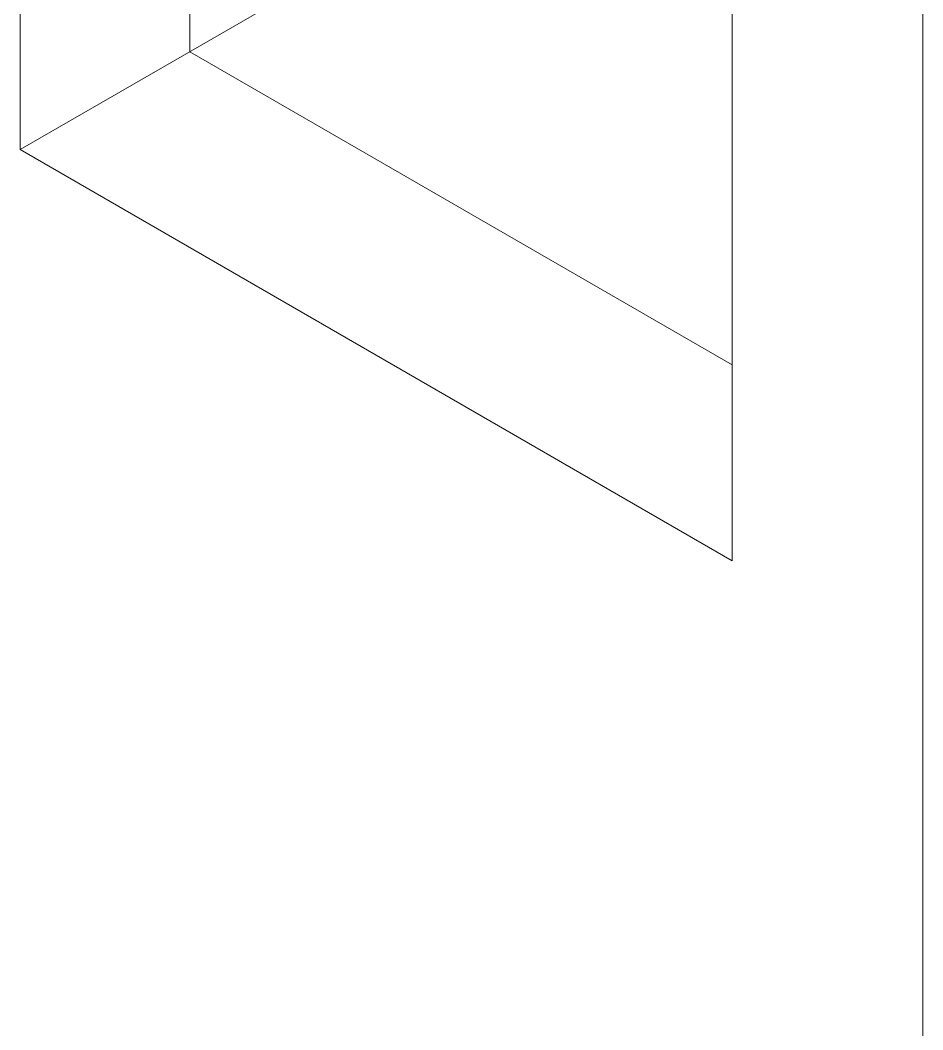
# Model space of a CAD drawing. Header units: inches. Extents: x 67248 to 85686, y -40174 to -31152.
# Drawn here: x 82452.678 to 82456.745, y -33435.149 to -33430.602 of the extents above; entities that cross this region are included whole.
import ezdxf

# ---------------------------------------------------------------- set-up
doc = ezdxf.new("R2010")
doc.units = ezdxf.units.IN
doc.header["$MEASUREMENT"] = 0

# ---------------------------------------------------------------- blocks, each defined once
blk = doc.blocks.new('ET200S')
at = {"lineweight": 0}
for p, q in [((60.9615, -48.211), (60.9615, -39.007)), ((61.6686, -47.8028), (61.6686, -39.007)), ((63.9314, -40.3134), (63.9314, -49.9256)), ((64.7269, -59.8237), (64.7269, -41.1809)), ((63.4258, -46.7883), (60.9615, -48.211)), ((63.9314, -49.1091), (61.6686, -47.8028)), ((63.9314, -49.9256), (60.9615, -48.211))]:
    blk.add_line(p, q, dxfattribs=at)

msp = doc.modelspace()

# ---------------------------------------------------------------- block references
at = {"xscale": 1.08, "yscale": 1.08, "zscale": 1.08}
msp.add_blockref('ET200S', (82386.8397, -33379.1174, 0.3325), dxfattribs=at)

doc.saveas('drawing.dxf')
